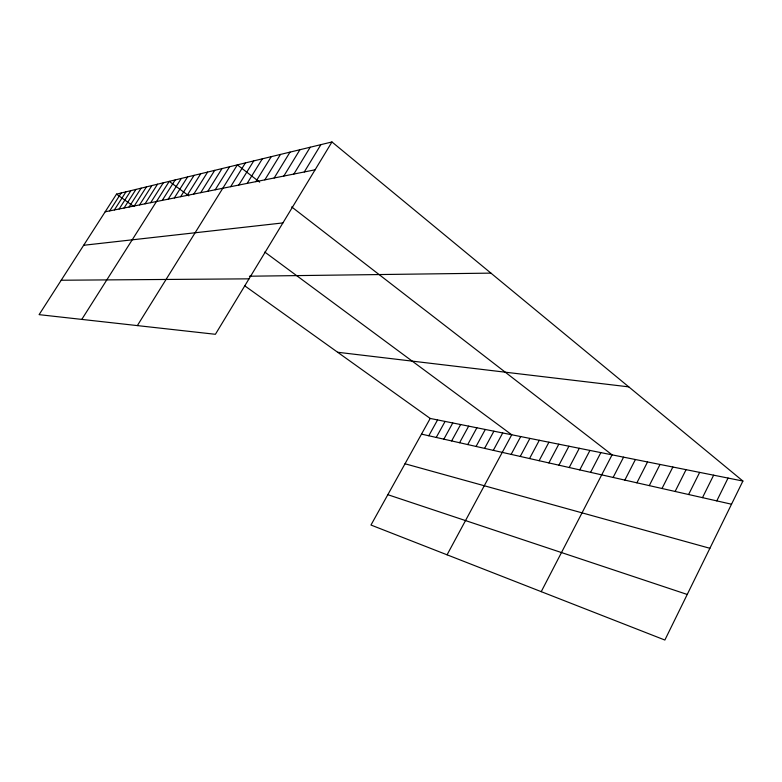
<?xml version="1.0" encoding="UTF-8"?>
<svg xmlns="http://www.w3.org/2000/svg" width="782" height="782" viewBox="0 0 782 782"><rect width="100%" height="100%" fill="white"/><g stroke="black" fill="none" stroke-linecap="round" stroke-linejoin="round"><path stroke-width="1.17" d="M742.9 481.038L664.866 640.038L370.971 525.035L430.208 418.448L742.9 481.038L331.969 141.962L116.518 194.131L39.1 314.647L215.402 334.295L331.969 141.962M716.791 500.891L728.052 478.066M702.48 497.655L713.643 475.182M688.6 494.517L699.655 472.387M675.12 491.467L686.068 469.669M662.012 488.496L672.862 467.02M649.275 485.622L660.028 464.449M636.89 482.817L647.545 461.957M624.847 480.099L635.404 459.523M613.127 477.44L623.577 457.157M541.232 591.661L612.071 454.85L291.676 206.917M590.596 472.348L600.859 452.612M579.765 469.904L589.941 450.422M569.218 467.519L579.296 448.291M558.925 465.192L568.925 446.219M548.896 462.924L558.798 444.196M529.561 458.545L539.297 440.286M539.111 460.706L548.925 442.211M520.245 456.444L529.893 438.409M511.145 454.381L520.704 436.571M447.069 554.809L511.741 434.772L264.805 252.068M493.315 450.354L502.718 432.964M484.586 448.379L493.901 431.205M476.062 446.454L485.299 429.474M459.581 442.729L468.662 426.151M467.724 444.567L476.883 427.793M451.625 440.931L460.627 424.538M443.844 439.171L452.768 422.964M428.79 435.76L437.568 419.924M436.239 437.441L445.085 421.43M304.276 171.972L320.884 144.65M293.856 174.054L310.21 147.231M283.827 176.058L299.926 149.724M264.834 179.86L280.464 154.435M274.159 177.993L290.024 152.119M255.841 181.659L271.237 156.674M238.764 185.07L253.73 160.916M247.151 183.389L262.332 158.824M230.651 186.693L245.401 162.93M215.206 189.782L229.556 166.762M137.358 325.595L237.347 164.875L259.692 182.157M200.73 192.675L214.698 170.359M207.856 191.248L222.01 168.589M187.123 195.392L200.73 173.741M193.819 194.053L207.611 172.079M174.327 197.954L187.582 176.928M180.632 196.693L194.063 175.354M162.255 200.368L175.188 179.928M168.198 199.185L181.297 178.452M145.061 203.809L157.514 184.21M150.682 202.685L163.301 182.802M81.787 319.398L169.244 181.365L188.843 195.871M134.269 205.969L146.43 186.888M139.587 204.904L151.894 185.569M119.147 208.99L130.887 190.652M124.055 208.012L135.931 189.43M129.089 207.005L141.112 188.179M109.715 210.876L121.19 192.998M114.368 209.947L125.97 191.844M105.179 211.785L315.097 169.802M83.664 245.274L282.908 222.919M249.429 276.212L490.93 273.123M61.201 280.239L249.018 278.842M337.648 352.262L628.767 386.865M421.508 434.118L731.522 504.214M405.017 463.775L709.89 548.29M387.833 494.693L687.231 594.457M116.518 194.131L133.761 206.458M244.59 285.713L430.208 418.448"/></g></svg>
